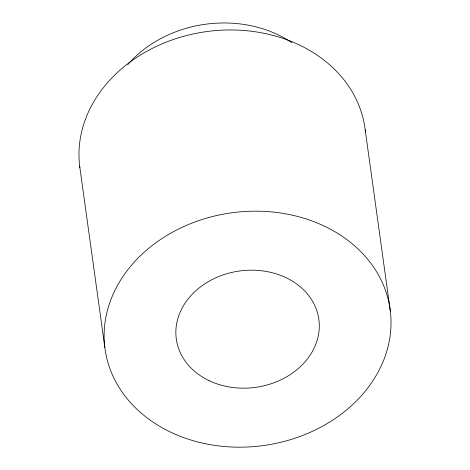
<?xml version="1.0" encoding="UTF-8"?>
<svg xmlns="http://www.w3.org/2000/svg" width="470" height="470" viewBox="0 0 470 470"><rect width="100%" height="100%" fill="white"/><g stroke="black" fill="none" stroke-linecap="round" stroke-linejoin="round"><path stroke-width="0.7" d="M365.184 129.808L390.329 311.022A143.908 117.447 -7.9 0 1 188.452 439.233A143.908 117.447 -7.9 0 1 163.942 237.274A143.908 117.447 -7.9 0 1 390.329 311.022M79.671 166.116L104.816 347.33M79.859 167.555A143.908 117.447 -7.9 0 1 208.715 31.308A143.908 117.447 -7.9 0 1 365.419 131.97M127.834 64.549A112.248 91.609 -7.9 0 1 291.864 42.7M209.121 380.665A71.957 58.727 -7.9 0 0 319.236 328.377A71.957 58.727 -7.9 0 0 214.361 278.481A71.957 58.727 -7.9 0 0 209.121 380.665"/></g></svg>
